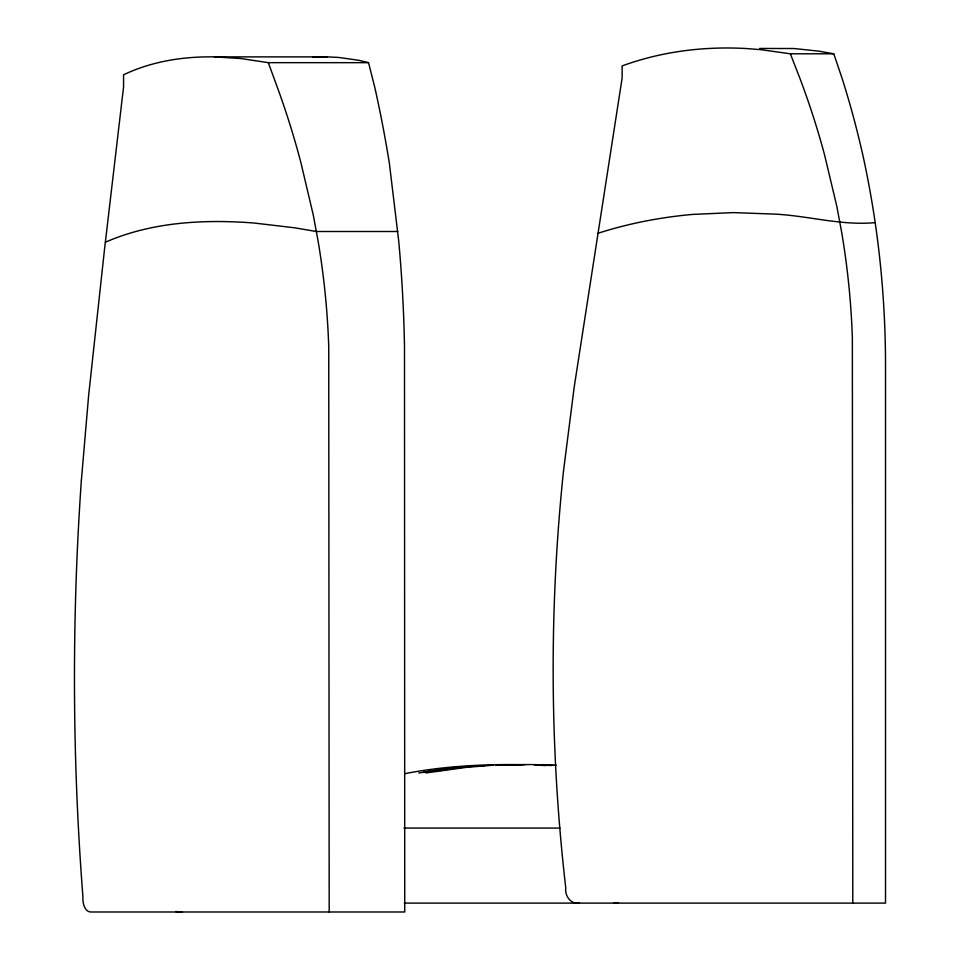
<?xml version="1.0" encoding="UTF-8"?>
<svg xmlns="http://www.w3.org/2000/svg" width="960" height="960" viewBox="0 0 960 960"><rect width="100%" height="100%" fill="white"/><g stroke="black" fill="none" stroke-linecap="round" stroke-linejoin="round"><path stroke-width="1.44" d="M81.384 480.228L88.632 395.496L104.412 250.236L123.564 86.916L123.564 74.796C151.776 61.308 183.36 56.4 214.416 56.88L327.072 56.88L338.7 57.456L358.86 60.3L368.532 62.664L374.808 87.468A813.996 482.58 -90 0 1 389.388 163.464L398.748 241.308A780.792 414.984 90 0 1 404.496 346.764L404.736 911.988L92.232 911.988C84.54 912.924 82.452 902.748 82.932 896.916A1511.7 803.448 90 0 1 81.372 480.228M423.636 772.092L455.58 767.34L484.632 765.624M105.348 242.232C151.884 221.88 203.976 219.18 254.004 223.008L294.9 227.844L316.332 231.504L397.764 231.504M551.484 765.504L534.444 764.952M597.768 233.364C628.524 223.428 660.444 217.296 692.616 214.416L733.332 212.604L775.164 214.128C808.692 215.856 841.356 225.792 875.136 222.624M435.828 770.544L418.788 772.992M405.048 773.616C443.448 766.176 482.736 764.088 521.796 764.652M451.884 768.648L468.312 766.524M451.824 768.66L439.824 770.532M502.344 765L525.06 764.628M547.032 765.12L552.828 765.24M466.26 767.364L425.88 772.968M493.14 765.192L466.404 767.34M312.948 57.144L327.072 56.88M759.636 48.456L794.076 48.528L818.928 51.168L833.76 53.796L842.184 78.6A813.996 680.028 90 0 1 862.728 154.596C877.92 223.428 885.408 293.904 885.516 364.392L885.516 903.108L404.304 903.108M579.348 903.108C570.996 904.68 564.576 895.74 565.776 888.048A1511.7 1197.804 90 0 1 563.46 471.348L574.272 386.616L622.128 78.036L622.128 65.916C661.632 51.444 704.172 46.164 746.076 48.528L760.8 49.668L790.356 53.796L833.76 53.796M613.836 903.12L618.228 903.108M182.004 911.988L175.644 911.532M214.416 56.88L240.792 58.536L268.32 62.664L368.532 62.664M404.004 828.084L559.956 828.084M556.14 765.168L530.064 764.532L495.66 765.144M538.44 765.18L545.628 765.6M539.112 764.964L544.176 765.156M790.356 53.796L800.004 78.6A813.996 810.972 90 0 1 824.496 154.596L836.82 206.328L841.692 232.428A780.792 770.76 -90 0 1 852.36 337.896L852.792 903.108M268.32 62.664L277.392 87.468A813.996 784.92 -90 0 1 301.104 163.464L313.308 215.196L318.144 241.308A780.792 766.176 -90 0 1 328.74 346.764L329.184 911.988"/></g></svg>
